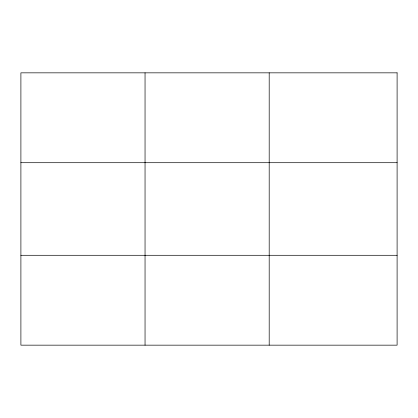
<?xml version="1.0" encoding="UTF-8"?>
<svg xmlns="http://www.w3.org/2000/svg" width="418" height="418" viewBox="0 0 418 418"><rect width="100%" height="100%" fill="white"/><g stroke="black" fill="none" stroke-linecap="round" stroke-linejoin="round"><path stroke-width="0.63" d="M269.192 72.842L269.192 345.158M20.9 162.706L397.1 162.706M20.9 255.293L397.1 255.293M145.046 72.842L145.046 345.158M397.1 72.842L397.1 345.158L20.9 345.158L20.9 72.842L397.1 72.842"/></g></svg>
